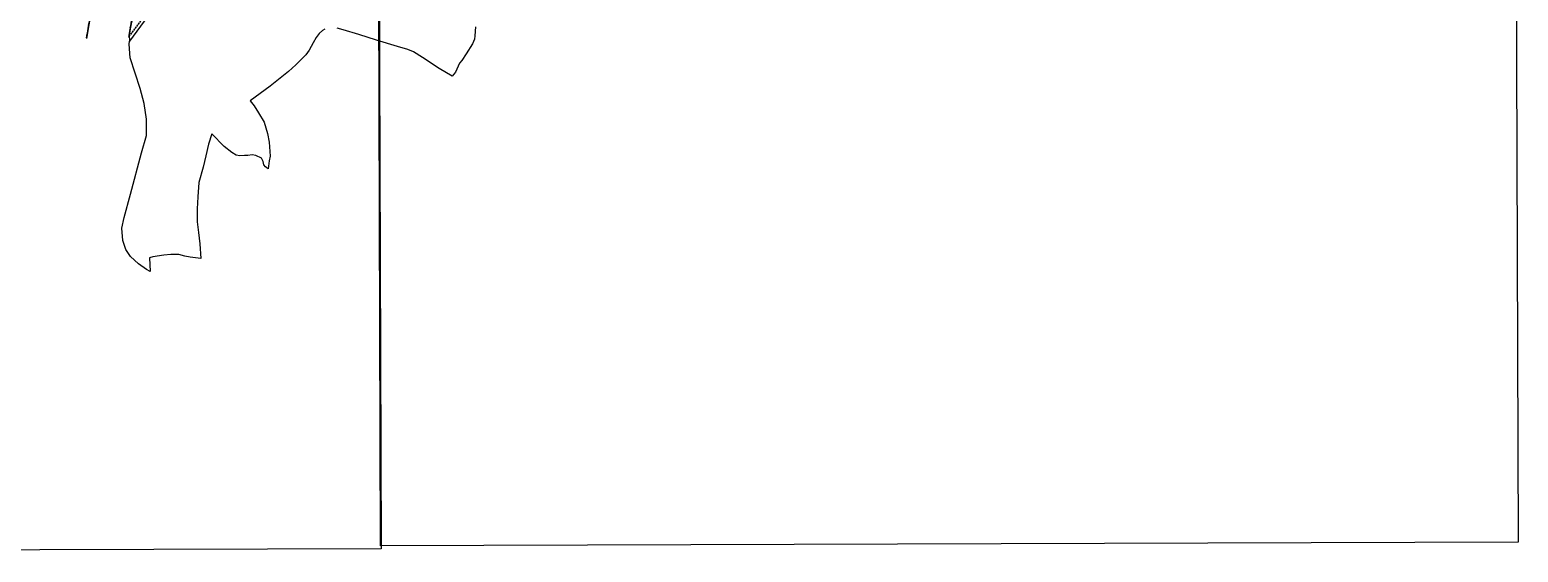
# Model space of a CAD drawing. Header units: millimetres. Extents: x 581621 to 602053, y 1331411 to 1340683.
# Drawn here: x 593152 to 602053, y 1331411 to 1334537 of the extents above; entities that cross this region are included whole.
import ezdxf

# ---------------------------------------------------------------- set-up
doc = ezdxf.new("R2010")
doc.units = ezdxf.units.MM
doc.linetypes.add('ACAD_ISO02W100', pattern=[15, 12, -3])
for name, color, linetype, lineweight in [('BORDE DE MAPA', 7, 'Continuous', 0), ('Level 16', 7, 'Continuous', 0), ('PARCELAS', 7, 'Continuous', 0)]:
    doc.layers.add(name, color=color, linetype=linetype, lineweight=lineweight)
doc.layers.add('FONDO_MANAGUA', color=8, linetype='ACAD_ISO02W100')

msp = doc.modelspace()

# ---------------------------------------------------------------- linework, layer by layer
at = {"layer": 'BORDE DE MAPA', "color": 1, "linetype": 'Continuous', "lineweight": -3}
msp.add_lwpolyline([(595235.1, 1336057.3), (602037.5, 1336079.8), (602053.3, 1331472.1), (595249.8, 1331449.6), (595235.1, 1336057.3)], dxfattribs=at)
at = {"layer": 'FONDO_MANAGUA', "color": 1}
msp.add_line((593515.8, 1334647.9), (593488.9, 1334484.5), dxfattribs=at)
at = {"layer": 'FONDO_MANAGUA', "color": 1, "flags": 128}
for points in [[(593740.4, 1336035.1), (593747.5, 1335927.9), (593760.4, 1335789.7), (593770, 1335595.8), (593786.9, 1335364.3), (593800.7, 1335193.4), (593816.1, 1334965.4), (593815.5, 1334909.9), (593802.7, 1334811.4), (593786.1, 1334722.6), (593765.9, 1334632.7), (593758.9, 1334589.9), (593754.6, 1334562.7), (593747.5, 1334529.6), (593744, 1334503.9), (593742.4, 1334492.4)], [(594882.5, 1336038.7), (594256.4, 1335182.7), (593742.4, 1334492.4)]]:
    msp.add_lwpolyline(points, dxfattribs=at)
at = {"layer": 'Level 16', "color": 1, "linetype": 'Continuous', "lineweight": -3}
msp.add_lwpolyline([(588435.7, 1336018.8), (595238.1, 1336039.8), (595252.8, 1331432.1), (588449.4, 1331411.2), (588435.7, 1336018.8)], dxfattribs=at)
at = {"layer": 'PARCELAS', "color": 1, "linetype": 'Continuous', "lineweight": -3}
for p, q in [((595294.6, 1336590.5), (593747.6, 1334468)), ((593518.1, 1334647.9), (593491.2, 1334484.5))]:
    msp.add_line(p, q, dxfattribs=at)
for points in [[(593742.7, 1336035.1), (593749.8, 1335927.9), (593762.7, 1335789.7), (593772.2, 1335595.8), (593789.2, 1335364.3), (593803, 1335193.4), (593818.4, 1334965.4), (593817.7, 1334909.9), (593805, 1334811.4), (593788.4, 1334722.6), (593768.2, 1334632.7), (593761.2, 1334589.9), (593756.9, 1334562.7), (593749.8, 1334529.6), (593746.3, 1334503.9), (593747.6, 1334468)], [(594916.8, 1334540.4), (594901.9, 1334532.1), (594883.1, 1334513.9), (594864.8, 1334490.1), (594847.1, 1334458.5), (594822.8, 1334415.4), (594802.9, 1334386.1), (594742.6, 1334327.2), (594698.4, 1334286.3), (594590.1, 1334200), (594469.5, 1334111.5), (594493.9, 1334081.6), (594520.4, 1334040.6), (594554, 1333984), (594573.9, 1333916.5), (594583.9, 1333864.5), (594589.4, 1333781.5), (594582.8, 1333752.7), (594577.2, 1333705.2), (594560.7, 1333717.3), (594551.8, 1333728.4), (594547.4, 1333749.4), (594537.4, 1333769.3), (594504.3, 1333783.7), (594481, 1333788.1), (594456.7, 1333784.8), (594435.7, 1333784.8), (594408.1, 1333782.6), (594387.1, 1333787), (594360.5, 1333802.5), (594315.2, 1333837.9), (594240, 1333914.3), (594221.2, 1333852.3), (594205.7, 1333782.6), (594188, 1333714), (594163.7, 1333623.3), (594157.1, 1333538.1), (594153.8, 1333464.6), (594153.8, 1333388.3), (594161.5, 1333324.1), (594168.1, 1333256.6), (594174.5, 1333168.6), (594111.8, 1333175.7), (594079.4, 1333182.4), (594043.4, 1333191.5), (593995.2, 1333192.1), (593953.1, 1333188.5), (593888.6, 1333178.2), (593867.8, 1333171.7), (593871.6, 1333091.2), (593850.1, 1333103.5), (593802.6, 1333135.7), (593753.5, 1333180.9), (593725.9, 1333222.3), (593708.3, 1333275.2), (593701.4, 1333349.6), (593716.5, 1333412.9), (593754.7, 1333553.8), (593820.3, 1333800.1), (593849.3, 1333904.3), (593849.8, 1334002.7), (593836.1, 1334096.4), (593812.6, 1334186.1), (593753.1, 1334369.3), (593747.1, 1334450.3), (593747.6, 1334468)], [(595817.3, 1334555), (595814.1, 1334500), (595810.9, 1334480.1), (595799, 1334452.3), (595760.8, 1334391.8), (595735.4, 1334353.6), (595721.9, 1334336.1), (595697.2, 1334282.8), (595677.4, 1334258.2), (595600.3, 1334304.3), (595500.4, 1334371.2), (595445.7, 1334403.8), (595412, 1334418.2), (595350, 1334435.9), (595226, 1334474.6), (595120.5, 1334507.8), (595025.9, 1334536.5), (594990.5, 1334545.9)]]:
    msp.add_lwpolyline(points, dxfattribs=at)

doc.saveas('drawing.dxf')
